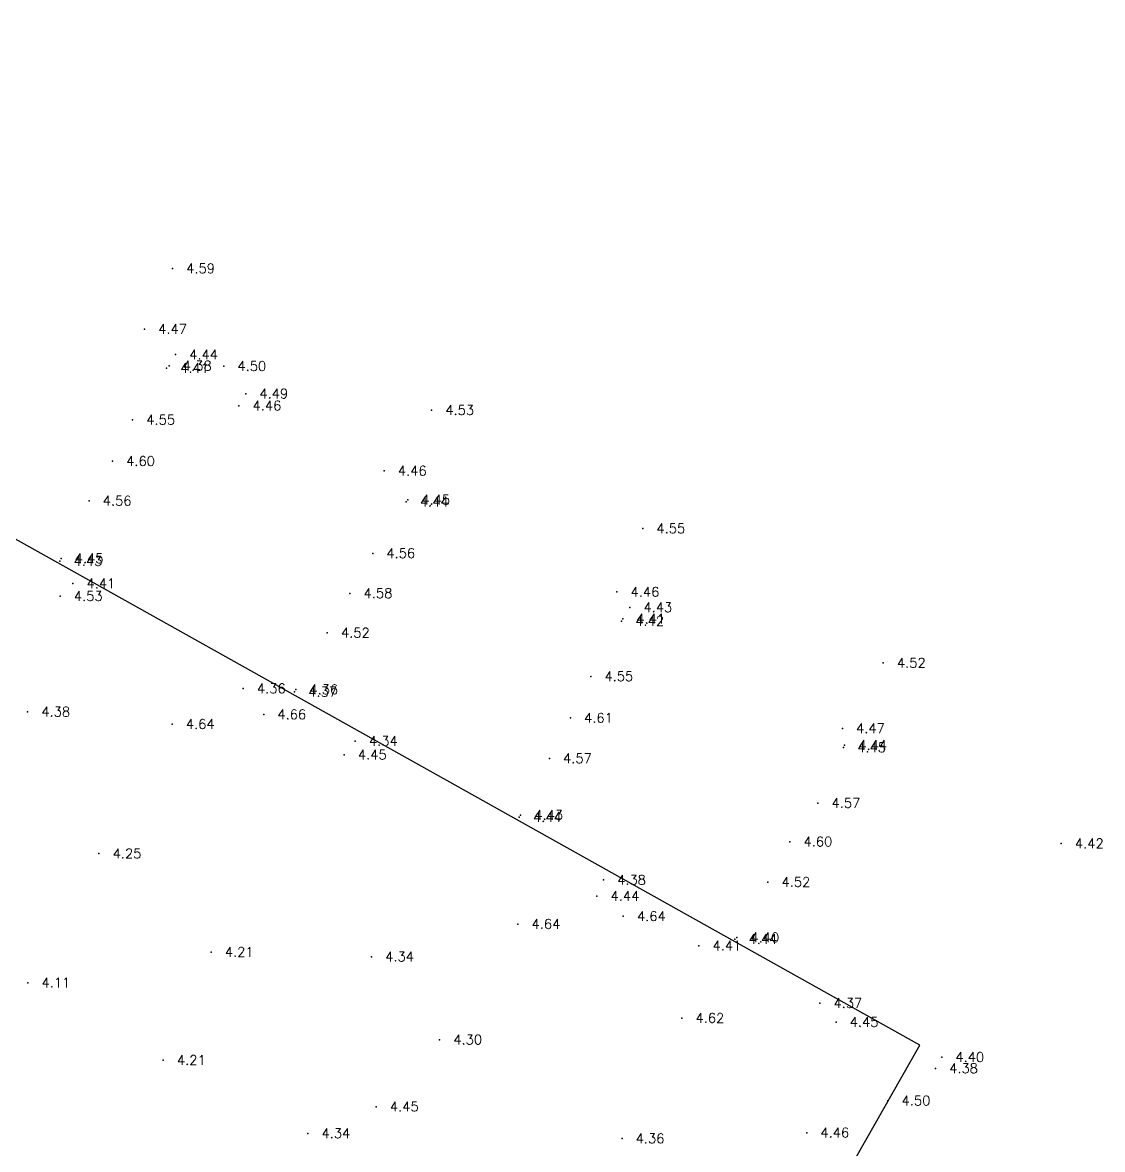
# Model space of a CAD drawing. Header units: millimetres. Extents: x 202260060 to 202696734, y 2689137542 to 2689595480.
# Drawn here: x 202612269 to 202696734, y 2689438189 to 2689526368 of the extents above; entities that cross this region are included whole.
import ezdxf

# ---------------------------------------------------------------- set-up
doc = ezdxf.new("R2010")
doc.units = ezdxf.units.MM
doc.header["$MEASUREMENT"] = 0
doc.layers.add('10', color=7, linetype='Continuous')
doc.layers.add('10-ELEV', color=1, linetype='Continuous')
doc.layers.add('海廣公司承租地線', color=112, linetype='Continuous', true_color=0x23e156)
doc.layers.get('0').off()
doc.styles.add('S6', font='SIMPLEX', dxfattribs={"height": 0.083333})

# ---------------------------------------------------------------- blocks, each defined once
blk = doc.blocks.new('10')
blk.add_point((0, 0))
at = {"layer": '10-ELEV', "style": 'S6'}
blk.add_attdef('ELEV', (2.14, -0.73), '', height=1.5, dxfattribs=at)

msp = doc.modelspace()

# ---------------------------------------------------------------- linework, layer by layer
at = {"layer": '海廣公司承租地線', "flags": 128}
msp.add_lwpolyline([(202486035, 2689206024, -0.417085), (202521358, 2689170353), (202524570, 2689168529), (202682456, 2689446356), (202682456, 2689446356), (202539467, 2689526368, -0.60837), (202480712, 2689504362), (202342372, 2689274198, -0.269318), (202324094, 2689243787), (202311038, 2689222066), (202448494, 2689139291), (202455884, 2689152294, -0.585526)], format="xyb", close=True, dxfattribs=at)

# ---------------------------------------------------------------- block references
at = {"layer": '10'}
ref = msp.add_blockref('10', (202623996, 2689507122, 4587), dxfattribs=dict(at, xscale=500, yscale=500, zscale=500))
ref.add_attrib('ELEV', '4.59', (202625068, 2689506759, 4587), dxfattribs={"layer": '10-ELEV', "height": 750, "style": 'S6'})
ref = msp.add_blockref('10', (202621805, 2689502378, 4474), dxfattribs=dict(at, xscale=500, yscale=500, zscale=500))
ref.add_attrib('ELEV', '4.47', (202622877, 2689502015, 4474), dxfattribs={"layer": '10-ELEV', "height": 750, "style": 'S6'})
ref = msp.add_blockref('10', (202624233, 2689500384, 4439), dxfattribs=dict(at, xscale=500, yscale=500, zscale=500))
ref.add_attrib('ELEV', '4.44', (202625305, 2689500021, 4439), dxfattribs={"layer": '10-ELEV', "height": 750, "style": 'S6'})
ref = msp.add_blockref('10', (202623527, 2689499325, 4411), dxfattribs=dict(at, xscale=500, yscale=500, zscale=500))
ref.add_attrib('ELEV', '4.41', (202624599, 2689498962, 4411), dxfattribs={"layer": '10-ELEV', "height": 750, "style": 'S6'})
ref = msp.add_blockref('10', (202623738, 2689499504, 4375), dxfattribs=dict(at, xscale=500, yscale=500, zscale=500))
ref.add_attrib('ELEV', '4.38', (202624810, 2689499141, 4375), dxfattribs={"layer": '10-ELEV', "height": 750, "style": 'S6'})
ref = msp.add_blockref('10', (202628004, 2689499477, 4501), dxfattribs=dict(at, xscale=500, yscale=500, zscale=500))
ref.add_attrib('ELEV', '4.50', (202629076, 2689499114, 4501), dxfattribs={"layer": '10-ELEV', "height": 750, "style": 'S6'})
ref = msp.add_blockref('10', (202629722, 2689497324, 4486), dxfattribs=dict(at, xscale=500, yscale=500, zscale=500))
ref.add_attrib('ELEV', '4.49', (202630794, 2689496961, 4486), dxfattribs={"layer": '10-ELEV', "height": 750, "style": 'S6'})
ref = msp.add_blockref('10', (202629187, 2689496386, 4464), dxfattribs=dict(at, xscale=500, yscale=500, zscale=500))
ref.add_attrib('ELEV', '4.46', (202630259, 2689496023, 4464), dxfattribs={"layer": '10-ELEV', "height": 750, "style": 'S6'})
ref = msp.add_blockref('10', (202644266, 2689496034, 4534), dxfattribs=dict(at, xscale=500, yscale=500, zscale=500))
ref.add_attrib('ELEV', '4.53', (202645338, 2689495671, 4534), dxfattribs={"layer": '10-ELEV', "height": 750, "style": 'S6'})
ref = msp.add_blockref('10', (202620876, 2689495279, 4545), dxfattribs=dict(at, xscale=500, yscale=500, zscale=500))
ref.add_attrib('ELEV', '4.55', (202621948, 2689494916, 4545), dxfattribs={"layer": '10-ELEV', "height": 750, "style": 'S6'})
ref = msp.add_blockref('10', (202619299, 2689492047, 4595), dxfattribs=dict(at, xscale=500, yscale=500, zscale=500))
ref.add_attrib('ELEV', '4.60', (202620371, 2689491684, 4595), dxfattribs={"layer": '10-ELEV', "height": 750, "style": 'S6'})
ref = msp.add_blockref('10', (202640554, 2689491286, 4463), dxfattribs=dict(at, xscale=500, yscale=500, zscale=500))
ref.add_attrib('ELEV', '4.46', (202641626, 2689490923, 4463), dxfattribs={"layer": '10-ELEV', "height": 750, "style": 'S6'})
ref = msp.add_blockref('10', (202617469, 2689488939, 4555), dxfattribs=dict(at, xscale=500, yscale=500, zscale=500))
ref.add_attrib('ELEV', '4.56', (202618541, 2689488576, 4555), dxfattribs={"layer": '10-ELEV', "height": 750, "style": 'S6'})
ref = msp.add_blockref('10', (202642267, 2689488871, 4438), dxfattribs=dict(at, xscale=500, yscale=500, zscale=500))
ref.add_attrib('ELEV', '4.44', (202643339, 2689488508, 4438), dxfattribs={"layer": '10-ELEV', "height": 750, "style": 'S6'})
ref = msp.add_blockref('10', (202642392, 2689489020, 4450), dxfattribs=dict(at, xscale=500, yscale=500, zscale=500))
ref.add_attrib('ELEV', '4.45', (202643464, 2689488657, 4450), dxfattribs={"layer": '10-ELEV', "height": 750, "style": 'S6'})
ref = msp.add_blockref('10', (202660775, 2689486770, 4553), dxfattribs=dict(at, xscale=500, yscale=500, zscale=500))
ref.add_attrib('ELEV', '4.55', (202661847, 2689486407, 4553), dxfattribs={"layer": '10-ELEV', "height": 750, "style": 'S6'})
ref = msp.add_blockref('10', (202639655, 2689484832, 4564), dxfattribs=dict(at, xscale=500, yscale=500, zscale=500))
ref.add_attrib('ELEV', '4.56', (202640727, 2689484469, 4564), dxfattribs={"layer": '10-ELEV', "height": 750, "style": 'S6'})
ref = msp.add_blockref('10', (202615187, 2689484227, 4433), dxfattribs=dict(at, xscale=500, yscale=500, zscale=500))
ref.add_attrib('ELEV', '4.43', (202616259, 2689483864, 4433), dxfattribs={"layer": '10-ELEV', "height": 750, "style": 'S6'})
ref = msp.add_blockref('10', (202615278, 2689484435, 4445), dxfattribs=dict(at, xscale=500, yscale=500, zscale=500))
ref.add_attrib('ELEV', '4.45', (202616350, 2689484072, 4445), dxfattribs={"layer": '10-ELEV', "height": 750, "style": 'S6'})
ref = msp.add_blockref('10', (202616204, 2689482471, 4412), dxfattribs=dict(at, xscale=500, yscale=500, zscale=500))
ref.add_attrib('ELEV', '4.41', (202617276, 2689482108, 4412), dxfattribs={"layer": '10-ELEV', "height": 750, "style": 'S6'})
ref = msp.add_blockref('10', (202615211, 2689481475, 4526), dxfattribs=dict(at, xscale=500, yscale=500, zscale=500))
ref.add_attrib('ELEV', '4.53', (202616283, 2689481112, 4526), dxfattribs={"layer": '10-ELEV', "height": 750, "style": 'S6'})
ref = msp.add_blockref('10', (202637872, 2689481702, 4576), dxfattribs=dict(at, xscale=500, yscale=500, zscale=500))
ref.add_attrib('ELEV', '4.58', (202638944, 2689481339, 4576), dxfattribs={"layer": '10-ELEV', "height": 750, "style": 'S6'})
ref = msp.add_blockref('10', (202658756, 2689481810, 4461), dxfattribs=dict(at, xscale=500, yscale=500, zscale=500))
ref.add_attrib('ELEV', '4.46', (202659828, 2689481447, 4461), dxfattribs={"layer": '10-ELEV', "height": 750, "style": 'S6'})
ref = msp.add_blockref('10', (202659761, 2689480604, 4430), dxfattribs=dict(at, xscale=500, yscale=500, zscale=500))
ref.add_attrib('ELEV', '4.43', (202660833, 2689480241, 4430), dxfattribs={"layer": '10-ELEV', "height": 750, "style": 'S6'})
ref = msp.add_blockref('10', (202659122, 2689479534, 4417), dxfattribs=dict(at, xscale=500, yscale=500, zscale=500))
ref.add_attrib('ELEV', '4.42', (202660194, 2689479171, 4417), dxfattribs={"layer": '10-ELEV', "height": 750, "style": 'S6'})
ref = msp.add_blockref('10', (202659211, 2689479705, 4405), dxfattribs=dict(at, xscale=500, yscale=500, zscale=500))
ref.add_attrib('ELEV', '4.41', (202660283, 2689479342, 4405), dxfattribs={"layer": '10-ELEV', "height": 750, "style": 'S6'})
ref = msp.add_blockref('10', (202636105, 2689478613, 4518), dxfattribs=dict(at, xscale=500, yscale=500, zscale=500))
ref.add_attrib('ELEV', '4.52', (202637177, 2689478250, 4518), dxfattribs={"layer": '10-ELEV', "height": 750, "style": 'S6'})
ref = msp.add_blockref('10', (202679588, 2689476254, 4518), dxfattribs=dict(at, xscale=500, yscale=500, zscale=500))
ref.add_attrib('ELEV', '4.52', (202680660, 2689475891, 4518), dxfattribs={"layer": '10-ELEV', "height": 750, "style": 'S6'})
ref = msp.add_blockref('10', (202656710, 2689475206, 4549), dxfattribs=dict(at, xscale=500, yscale=500, zscale=500))
ref.add_attrib('ELEV', '4.55', (202657782, 2689474843, 4549), dxfattribs={"layer": '10-ELEV', "height": 750, "style": 'S6'})
ref = msp.add_blockref('10', (202629530, 2689474252, 4357), dxfattribs=dict(at, xscale=500, yscale=500, zscale=500))
ref.add_attrib('ELEV', '4.36', (202630602, 2689473889, 4357), dxfattribs={"layer": '10-ELEV', "height": 750, "style": 'S6'})
ref = msp.add_blockref('10', (202633544, 2689473991, 4372), dxfattribs=dict(at, xscale=500, yscale=500, zscale=500))
ref.add_attrib('ELEV', '4.37', (202634616, 2689473628, 4372), dxfattribs={"layer": '10-ELEV', "height": 750, "style": 'S6'})
ref = msp.add_blockref('10', (202633633, 2689474174, 4363), dxfattribs=dict(at, xscale=500, yscale=500, zscale=500))
ref.add_attrib('ELEV', '4.36', (202634705, 2689473811, 4363), dxfattribs={"layer": '10-ELEV', "height": 750, "style": 'S6'})
ref = msp.add_blockref('10', (202612667, 2689472428, 4382), dxfattribs=dict(at, xscale=500, yscale=500, zscale=500))
ref.add_attrib('ELEV', '4.38', (202613739, 2689472065, 4382), dxfattribs={"layer": '10-ELEV', "height": 750, "style": 'S6'})
ref = msp.add_blockref('10', (202631130, 2689472224, 4658), dxfattribs=dict(at, xscale=500, yscale=500, zscale=500))
ref.add_attrib('ELEV', '4.66', (202632202, 2689471861, 4658), dxfattribs={"layer": '10-ELEV', "height": 750, "style": 'S6'})
ref = msp.add_blockref('10', (202655117, 2689471950, 4610), dxfattribs=dict(at, xscale=500, yscale=500, zscale=500))
ref.add_attrib('ELEV', '4.61', (202656189, 2689471587, 4610), dxfattribs={"layer": '10-ELEV', "height": 750, "style": 'S6'})
ref = msp.add_blockref('10', (202623972, 2689471466, 4640), dxfattribs=dict(at, xscale=500, yscale=500, zscale=500))
ref.add_attrib('ELEV', '4.64', (202625044, 2689471103, 4640), dxfattribs={"layer": '10-ELEV', "height": 750, "style": 'S6'})
ref = msp.add_blockref('10', (202676391, 2689471137, 4473), dxfattribs=dict(at, xscale=500, yscale=500, zscale=500))
ref.add_attrib('ELEV', '4.47', (202677463, 2689470774, 4473), dxfattribs={"layer": '10-ELEV', "height": 750, "style": 'S6'})
ref = msp.add_blockref('10', (202638290, 2689470140, 4343), dxfattribs=dict(at, xscale=500, yscale=500, zscale=500))
ref.add_attrib('ELEV', '4.34', (202639362, 2689469777, 4343), dxfattribs={"layer": '10-ELEV', "height": 750, "style": 'S6'})
ref = msp.add_blockref('10', (202637426, 2689469071, 4450), dxfattribs=dict(at, xscale=500, yscale=500, zscale=500))
ref.add_attrib('ELEV', '4.45', (202638498, 2689468708, 4450), dxfattribs={"layer": '10-ELEV', "height": 750, "style": 'S6'})
ref = msp.add_blockref('10', (202676477, 2689469642, 4445), dxfattribs=dict(at, xscale=500, yscale=500, zscale=500))
ref.add_attrib('ELEV', '4.45', (202677549, 2689469279, 4445), dxfattribs={"layer": '10-ELEV', "height": 750, "style": 'S6'})
ref = msp.add_blockref('10', (202676570, 2689469819, 4443), dxfattribs=dict(at, xscale=500, yscale=500, zscale=500))
ref.add_attrib('ELEV', '4.44', (202677642, 2689469456, 4443), dxfattribs={"layer": '10-ELEV', "height": 750, "style": 'S6'})
ref = msp.add_blockref('10', (202653472, 2689468781, 4565), dxfattribs=dict(at, xscale=500, yscale=500, zscale=500))
ref.add_attrib('ELEV', '4.57', (202654544, 2689468418, 4565), dxfattribs={"layer": '10-ELEV', "height": 750, "style": 'S6'})
ref = msp.add_blockref('10', (202674475, 2689465289, 4571), dxfattribs=dict(at, xscale=500, yscale=500, zscale=500))
ref.add_attrib('ELEV', '4.57', (202675547, 2689464926, 4571), dxfattribs={"layer": '10-ELEV', "height": 750, "style": 'S6'})
ref = msp.add_blockref('10', (202651123, 2689464182, 4436), dxfattribs=dict(at, xscale=500, yscale=500, zscale=500))
ref.add_attrib('ELEV', '4.44', (202652195, 2689463819, 4436), dxfattribs={"layer": '10-ELEV', "height": 750, "style": 'S6'})
ref = msp.add_blockref('10', (202651229, 2689464348, 4427), dxfattribs=dict(at, xscale=500, yscale=500, zscale=500))
ref.add_attrib('ELEV', '4.43', (202652301, 2689463985, 4427), dxfattribs={"layer": '10-ELEV', "height": 750, "style": 'S6'})
ref = msp.add_blockref('10', (202672279, 2689462267, 4604), dxfattribs=dict(at, xscale=500, yscale=500, zscale=500))
ref.add_attrib('ELEV', '4.60', (202673351, 2689461904, 4604), dxfattribs={"layer": '10-ELEV', "height": 750, "style": 'S6'})
ref = msp.add_blockref('10', (202693509, 2689462121, 4419), dxfattribs=dict(at, xscale=500, yscale=500, zscale=500))
ref.add_attrib('ELEV', '4.42', (202694581, 2689461758, 4419), dxfattribs={"layer": '10-ELEV', "height": 750, "style": 'S6'})
ref = msp.add_blockref('10', (202618246, 2689461335, 4249), dxfattribs=dict(at, xscale=500, yscale=500, zscale=500))
ref.add_attrib('ELEV', '4.25', (202619318, 2689460972, 4249), dxfattribs={"layer": '10-ELEV', "height": 750, "style": 'S6'})
ref = msp.add_blockref('10', (202657703, 2689459275, 4380), dxfattribs=dict(at, xscale=500, yscale=500, zscale=500))
ref.add_attrib('ELEV', '4.38', (202658775, 2689458912, 4380), dxfattribs={"layer": '10-ELEV', "height": 750, "style": 'S6'})
ref = msp.add_blockref('10', (202670560, 2689459109, 4524), dxfattribs=dict(at, xscale=500, yscale=500, zscale=500))
ref.add_attrib('ELEV', '4.52', (202671632, 2689458746, 4524), dxfattribs={"layer": '10-ELEV', "height": 750, "style": 'S6'})
ref = msp.add_blockref('10', (202657189, 2689458013, 4435), dxfattribs=dict(at, xscale=500, yscale=500, zscale=500))
ref.add_attrib('ELEV', '4.44', (202658261, 2689457650, 4435), dxfattribs={"layer": '10-ELEV', "height": 750, "style": 'S6'})
ref = msp.add_blockref('10', (202651012, 2689455824, 4639), dxfattribs=dict(at, xscale=500, yscale=500, zscale=500))
ref.add_attrib('ELEV', '4.64', (202652084, 2689455461, 4639), dxfattribs={"layer": '10-ELEV', "height": 750, "style": 'S6'})
ref = msp.add_blockref('10', (202659257, 2689456431, 4638), dxfattribs=dict(at, xscale=500, yscale=500, zscale=500))
ref.add_attrib('ELEV', '4.64', (202660329, 2689456068, 4638), dxfattribs={"layer": '10-ELEV', "height": 750, "style": 'S6'})
ref = msp.add_blockref('10', (202665169, 2689454133, 4407), dxfattribs=dict(at, xscale=500, yscale=500, zscale=500))
ref.add_attrib('ELEV', '4.41', (202666241, 2689453770, 4407), dxfattribs={"layer": '10-ELEV', "height": 750, "style": 'S6'})
ref = msp.add_blockref('10', (202667978, 2689454644, 4440), dxfattribs=dict(at, xscale=500, yscale=500, zscale=500))
ref.add_attrib('ELEV', '4.44', (202669050, 2689454281, 4440), dxfattribs={"layer": '10-ELEV', "height": 750, "style": 'S6'})
ref = msp.add_blockref('10', (202668134, 2689454768, 4404), dxfattribs=dict(at, xscale=500, yscale=500, zscale=500))
ref.add_attrib('ELEV', '4.40', (202669206, 2689454405, 4404), dxfattribs={"layer": '10-ELEV', "height": 750, "style": 'S6'})
ref = msp.add_blockref('10', (202627019, 2689453633, 4206), dxfattribs=dict(at, xscale=500, yscale=500, zscale=500))
ref.add_attrib('ELEV', '4.21', (202628091, 2689453270, 4206), dxfattribs={"layer": '10-ELEV', "height": 750, "style": 'S6'})
ref = msp.add_blockref('10', (202639562, 2689453268, 4339), dxfattribs=dict(at, xscale=500, yscale=500, zscale=500))
ref.add_attrib('ELEV', '4.34', (202640634, 2689452905, 4339), dxfattribs={"layer": '10-ELEV', "height": 750, "style": 'S6'})
ref = msp.add_blockref('10', (202612678, 2689451231, 4111), dxfattribs=dict(at, xscale=500, yscale=500, zscale=500))
ref.add_attrib('ELEV', '4.11', (202613750, 2689450868, 4111), dxfattribs={"layer": '10-ELEV', "height": 750, "style": 'S6'})
ref = msp.add_blockref('10', (202674623, 2689449631, 4374), dxfattribs=dict(at, xscale=500, yscale=500, zscale=500))
ref.add_attrib('ELEV', '4.37', (202675695, 2689449268, 4374), dxfattribs={"layer": '10-ELEV', "height": 750, "style": 'S6'})
ref = msp.add_blockref('10', (202663832, 2689448465, 4617), dxfattribs=dict(at, xscale=500, yscale=500, zscale=500))
ref.add_attrib('ELEV', '4.62', (202664904, 2689448102, 4617), dxfattribs={"layer": '10-ELEV', "height": 750, "style": 'S6'})
ref = msp.add_blockref('10', (202675895, 2689448153, 4448), dxfattribs=dict(at, xscale=500, yscale=500, zscale=500))
ref.add_attrib('ELEV', '4.45', (202676967, 2689447790, 4448), dxfattribs={"layer": '10-ELEV', "height": 750, "style": 'S6'})
ref = msp.add_blockref('10', (202644893, 2689446773, 4303), dxfattribs=dict(at, xscale=500, yscale=500, zscale=500))
ref.add_attrib('ELEV', '4.30', (202645965, 2689446410, 4303), dxfattribs={"layer": '10-ELEV', "height": 750, "style": 'S6'})
ref = msp.add_blockref('10', (202623276, 2689445169, 4207), dxfattribs=dict(at, xscale=500, yscale=500, zscale=500))
ref.add_attrib('ELEV', '4.21', (202624348, 2689444806, 4207), dxfattribs={"layer": '10-ELEV', "height": 750, "style": 'S6'})
ref = msp.add_blockref('10', (202684161, 2689445409, 4404), dxfattribs=dict(at, xscale=500, yscale=500, zscale=500))
ref.add_attrib('ELEV', '4.40', (202685233, 2689445046, 4404), dxfattribs={"layer": '10-ELEV', "height": 750, "style": 'S6'})
ref = msp.add_blockref('10', (202683671, 2689444529, 4382), dxfattribs=dict(at, xscale=500, yscale=500, zscale=500))
ref.add_attrib('ELEV', '4.38', (202684743, 2689444166, 4382), dxfattribs={"layer": '10-ELEV', "height": 750, "style": 'S6'})
ref = msp.add_blockref('10', (202679952, 2689441999, 4501), dxfattribs=dict(at, xscale=500, yscale=500, zscale=500))
ref.add_attrib('ELEV', '4.50', (202681024, 2689441636, 4501), dxfattribs={"layer": '10-ELEV', "height": 750, "style": 'S6'})
ref = msp.add_blockref('10', (202639931, 2689441537, 4453), dxfattribs=dict(at, xscale=500, yscale=500, zscale=500))
ref.add_attrib('ELEV', '4.45', (202641003, 2689441174, 4453), dxfattribs={"layer": '10-ELEV', "height": 750, "style": 'S6'})
ref = msp.add_blockref('10', (202634576, 2689439442, 4335), dxfattribs=dict(at, xscale=500, yscale=500, zscale=500))
ref.add_attrib('ELEV', '4.34', (202635648, 2689439079, 4335), dxfattribs={"layer": '10-ELEV', "height": 750, "style": 'S6'})
ref = msp.add_blockref('10', (202659156, 2689439038, 4362), dxfattribs=dict(at, xscale=500, yscale=500, zscale=500))
ref.add_attrib('ELEV', '4.36', (202660228, 2689438675, 4362), dxfattribs={"layer": '10-ELEV', "height": 750, "style": 'S6'})
ref = msp.add_blockref('10', (202673603, 2689439496, 4458), dxfattribs=dict(at, xscale=500, yscale=500, zscale=500))
ref.add_attrib('ELEV', '4.46', (202674675, 2689439133, 4458), dxfattribs={"layer": '10-ELEV', "height": 750, "style": 'S6'})

doc.saveas('drawing.dxf')
